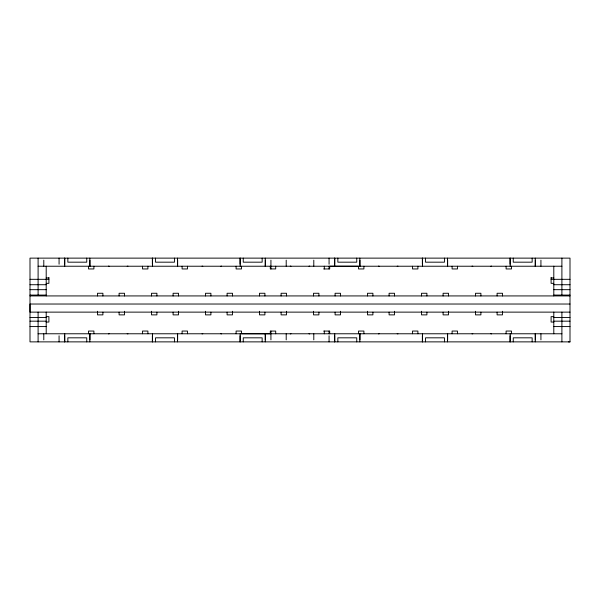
<?xml version="1.0" encoding="UTF-8"?>
<svg xmlns="http://www.w3.org/2000/svg" width="600" height="600" viewBox="0 0 600 600"><rect width="100%" height="100%" fill="white"/><g stroke="black" fill="none" stroke-linecap="round" stroke-linejoin="round"><path stroke-width="0.9" d="M38.1 266.228L561.9 266.228M323.67 268.972L329.7 268.928L329.7 266.228L358.5 266.25L358.5 268.95L363.9 268.95L363.9 266.25M46.2 277.95L48.9 277.95M551.1 277.95L553.8 277.95M30 279.322L48.9 279.322M551.1 279.322L570 279.322M46.2 283.35L48.9 283.35L48.9 277.522M553.8 283.35L551.1 283.35L551.1 277.522M30 284.722L46.2 284.722M553.8 284.722L570 284.722M30 289.673L46.2 289.673M553.8 289.673L570 289.673M30 295.072L46.2 295.072M553.8 295.072L570 295.072M30 295.928L570 295.928M570 304.028L30 304.028L30 312.127L570 312.127M46.2 316.65L48.9 316.65L48.9 322.05L46.2 322.05M553.8 316.65L551.1 316.65L551.1 322.05L553.8 322.05M30 317.528L46.2 317.528M553.8 317.528L570 317.528M30 321.173L46.2 321.173M553.8 321.173L570 321.173M30 326.572L46.2 326.572M553.8 326.572L570 326.572M323.67 331.072L329.7 331.072L329.7 333.772M38.1 333.772L561.9 333.772M570 341.873L30 341.873L30 258.127L570 258.127L570 341.873L568.38 341.873M561.9 258.127L561.9 295.072M561.9 312.127L561.9 341.873M553.8 266.19L553.8 295.928M553.8 312.12L553.8 333.75M540.93 260.153L540.93 266.228M540.93 333.772L540.93 339.847M535.35 260.153L535.35 266.228M535.35 333.772L535.35 339.847M535.237 258.127L535.237 266.228M535.237 333.772L535.237 341.873M532.155 258.127L532.155 262.178L513.255 262.178L513.255 258.127M532.155 341.873L532.155 337.822L513.255 337.822L513.255 341.873M511.5 266.25L511.5 268.95L506.1 268.95L506.1 266.25M511.5 333.75L511.5 331.05L506.1 331.05L506.1 333.75M510.173 258.127L510.173 266.228M510.173 333.772L510.173 341.873M510.06 258.127L510.06 264.202M510.06 335.798L510.06 341.873M502.5 295.972L502.5 293.272L497.1 293.272L497.1 295.972M502.5 311.272L502.5 314.873L497.1 314.873L497.1 312.173M480.9 295.972L480.9 293.272L475.5 293.272L475.5 295.972M480.9 312.173L480.9 314.873L475.5 314.873L475.5 311.272M457.5 266.25L457.5 268.95L452.1 268.95L452.1 266.25M457.5 333.75L457.5 331.05L452.1 331.05L452.1 333.75M448.5 295.972L448.5 293.272L443.1 293.272L443.1 295.972M448.5 311.272L448.5 314.873L443.1 314.873L443.1 312.173M447.645 260.153L447.645 266.228M447.645 333.772L447.645 339.847M447.533 258.127L447.533 266.228M447.533 333.772L447.533 341.873M444.45 258.127L444.45 262.178L425.55 262.178L425.55 258.127M444.45 341.873L444.45 337.822L425.55 337.822L425.55 341.873M426.9 295.972L426.9 293.272L421.5 293.272L421.5 295.972M426.9 312.173L426.9 314.873L421.5 314.873L421.5 311.272M422.467 258.127L422.467 266.228M422.467 333.772L422.467 341.873M422.355 258.127L422.355 264.202M422.355 335.798L422.355 341.873M417.9 266.25L417.9 268.95L412.5 268.95L412.5 266.25M417.9 333.75L417.9 331.05L412.5 331.05L412.5 333.75M394.5 295.972L394.5 293.272L389.1 293.272L389.1 295.972M394.5 311.272L394.5 314.873L389.1 314.873L389.1 312.173M372.9 295.972L372.9 293.272L367.5 293.272L367.5 295.972M372.9 312.173L372.9 314.873L367.5 314.873L367.5 311.272M363.9 333.75L363.9 331.05L358.5 331.05L358.5 333.75M359.94 260.153L359.94 266.228M359.94 333.772L359.94 339.847M359.827 258.127L359.827 266.228M359.827 333.772L359.827 341.873M356.745 258.127L356.745 262.178L337.845 262.178L337.845 258.127M356.745 341.873L356.745 337.822L337.845 337.822L337.845 341.873M340.5 295.972L340.5 293.272L335.1 293.272L335.1 295.972M340.5 311.272L340.5 314.873L335.1 314.873L335.1 312.173M334.763 258.127L334.763 266.228M334.763 333.772L334.763 341.873M334.65 258.127L334.65 264.202M334.65 335.798L334.65 341.873M329.07 258.127L329.07 264.202M329.07 266.272L329.07 268.972M329.07 331.072L329.07 333.772M329.07 335.798L329.07 341.873M324.3 266.228L324.3 268.928M324.3 331.072L324.3 333.772M318.9 295.972L318.9 293.272L313.5 293.272L313.5 295.972M318.9 312.173L318.9 314.873L313.5 314.873L313.5 311.272M313.793 260.153L313.793 266.228M313.793 333.772L313.793 339.847M286.5 295.972L286.5 293.272L281.1 293.272L281.1 295.972M286.5 311.272L286.5 314.873L281.1 314.873L281.1 312.173M286.207 260.153L286.207 266.228M286.207 333.772L286.207 339.847M275.7 266.228L275.7 268.928L270.3 268.928L270.3 266.228M275.7 333.772L275.7 331.072L270.3 331.072L270.3 333.772L241.5 333.75L241.5 331.05L236.1 331.05L236.1 333.75M270.93 260.153L270.93 268.972M270.93 331.072L270.93 339.847M265.35 260.153L265.35 266.228M265.35 333.772L265.35 339.847M265.237 258.127L265.237 266.228M265.237 333.772L265.237 341.873M264.9 295.972L264.9 293.272L259.5 293.272L259.5 295.972M264.9 312.173L264.9 314.873L259.5 314.873L259.5 311.272M262.155 258.127L262.155 262.178L243.255 262.178L243.255 258.127M262.155 341.873L262.155 337.822L243.255 337.822L243.255 341.873M241.5 266.25L241.5 268.95L236.1 268.95L236.1 266.25M240.173 258.127L240.173 266.228M240.173 333.772L240.173 341.873M240.06 258.127L240.06 264.202M240.06 335.798L240.06 341.873M232.5 295.972L232.5 293.272L227.1 293.272L227.1 295.972M232.5 311.272L232.5 314.873L227.1 314.873L227.1 312.173M210.9 295.972L210.9 293.272L205.5 293.272L205.5 295.972M210.9 312.173L210.9 314.873L205.5 314.873L205.5 311.272M187.5 266.25L187.5 268.95L182.1 268.95L182.1 266.25M187.5 333.75L187.5 331.05L182.1 331.05L182.1 333.75M178.5 295.972L178.5 293.272L173.1 293.272L173.1 295.972M178.5 311.272L178.5 314.873L173.1 314.873L173.1 312.173M177.645 260.153L177.645 266.228M177.645 333.772L177.645 339.847M177.532 258.127L177.532 266.228M177.532 333.772L177.532 341.873M174.45 258.127L174.45 262.178L155.55 262.178L155.55 258.127M174.45 341.873L174.45 337.822L155.55 337.822L155.55 341.873M156.9 295.972L156.9 293.272L151.5 293.272L151.5 295.972M156.9 312.173L156.9 314.873L151.5 314.873L151.5 311.272M152.468 258.127L152.468 266.228M152.468 333.772L152.468 341.873M152.355 258.127L152.355 264.202M152.355 335.798L152.355 341.873M147.9 266.25L147.9 268.95L142.5 268.95L142.5 266.25M147.9 333.75L147.9 331.05L142.5 331.05L142.5 333.75M124.5 295.972L124.5 293.272L119.1 293.272L119.1 295.972M124.5 311.272L124.5 314.873L119.1 314.873L119.1 312.173M102.9 295.972L102.9 293.272L97.5 293.272L97.5 295.972M102.9 312.173L102.9 314.873L97.5 314.873L97.5 311.272M93.9 266.25L93.9 268.95L88.5 268.95L88.5 266.25M93.9 333.75L93.9 331.05L88.5 331.05L88.5 333.75M89.94 260.153L89.94 266.228M89.94 333.772L89.94 339.847M89.828 258.127L89.828 266.228M89.828 333.772L89.828 341.873M86.745 258.127L86.745 262.178L67.845 262.178L67.845 258.127M86.745 341.873L86.745 337.822L67.845 337.822L67.845 341.873M64.762 258.127L64.762 266.228M64.762 333.772L64.762 341.873M64.65 258.127L64.65 264.202M64.65 335.798L64.65 341.873M59.07 258.127L59.07 264.202M59.07 335.798L59.07 341.873M46.2 266.19L46.2 295.928M46.2 312.12L46.2 333.75M43.793 260.153L43.793 266.228M43.793 333.772L43.793 339.847M38.1 258.127L38.1 295.072M38.1 312.127L38.1 341.873M291 266.228A2.025 2.025 0 0 1 290.257 266.085M309.743 266.085A2.025 2.025 0 0 1 309 266.228M109.2 266.25A2.025 2.025 0 0 1 108.458 266.108M127.942 266.108A2.025 2.025 0 0 1 127.2 266.25M202.8 266.25A2.025 2.025 0 0 1 202.058 266.108M221.542 266.108A2.025 2.025 0 0 1 220.8 266.25M379.2 266.25A2.025 2.025 0 0 1 378.457 266.108M397.942 266.108A2.025 2.025 0 0 1 397.2 266.25M472.8 266.25A2.025 2.025 0 0 1 472.058 266.108M491.543 266.108A2.025 2.025 0 0 1 490.8 266.25M309 333.772A2.025 2.025 0 0 1 309.743 333.915M290.257 333.915A2.025 2.025 0 0 1 291 333.772M127.2 333.75A2.025 2.025 0 0 1 127.942 333.892M108.458 333.892A2.025 2.025 0 0 1 109.2 333.75M220.8 333.75A2.025 2.025 0 0 1 221.542 333.892M202.058 333.892A2.025 2.025 0 0 1 202.8 333.75M397.2 333.75A2.025 2.025 0 0 1 397.942 333.892M378.457 333.892A2.025 2.025 0 0 1 379.2 333.75M490.8 333.75A2.025 2.025 0 0 1 491.543 333.892M472.058 333.892A2.025 2.025 0 0 1 472.8 333.75"/></g></svg>
